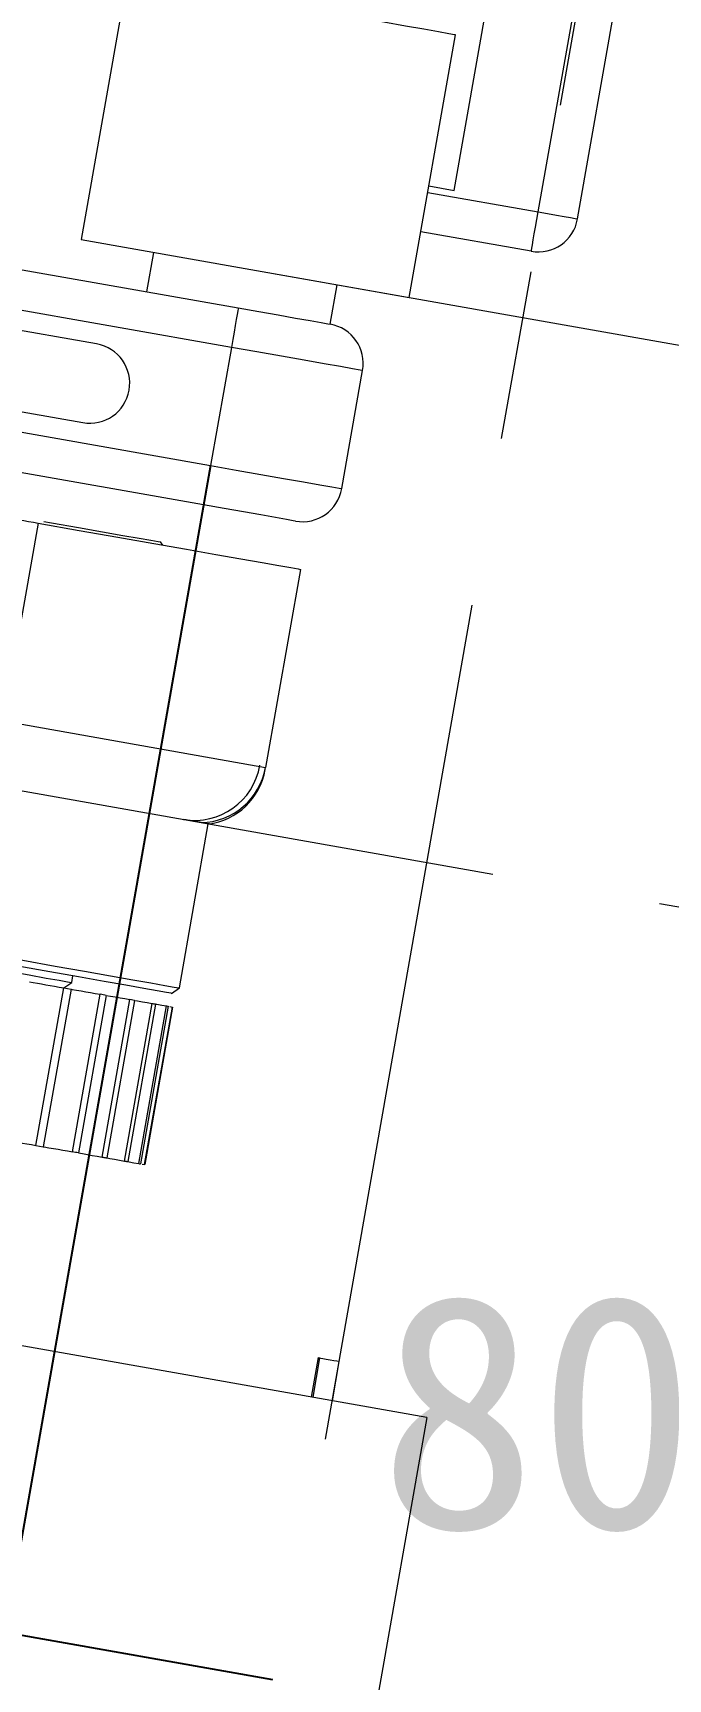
# Model space of a CAD drawing. Header units: millimetres. Extents: x 0 to 1189, y 0 to 841.
# Drawn here: x 932.52 to 942.05, y 585.13 to 609.82 of the extents above; entities that cross this region are included whole.
import ezdxf

# ---------------------------------------------------------------- set-up
doc = ezdxf.new("R2010")
doc.units = ezdxf.units.MM
doc.linetypes.add('CENTERX2', pattern=[20.32, 12.7, -2.54, 2.54, -2.54])
doc.layers.get('0').update_dxf_attribs({"lineweight": 18})
for name, color, linetype, lineweight in [('中心线层', 1, 'CENTERX2', 15), ('尺寸线层', 3, 'Continuous', 18), ('粗实线层', 7, 'Continuous', 15)]:
    doc.layers.add(name, color=color, linetype=linetype, lineweight=lineweight)
doc.dimstyles.new('ISO-25', dxfattribs={"dimtxt": 2.5, "dimasz": 2.5, "dimexe": 1.25, "dimexo": 0.625, "dimtad": 1, "dimtxsty": 'Standard', "dimcen": 2.5, "dimdle": 5, "dimadec": 0, "dimazin": 0, "dimtfac": 1, "dimtmove": 0, "dimatfit": 3, "dimfxl": 1, "dimarcsym": 0})

# ---------------------------------------------------------------- blocks, each defined once
blk = doc.blocks.new('*X33')
at = {"layer": '尺寸线层'}
for points in [[(920.481, 588.569), (920.245, 587.23), (916.345, 588.608)], [(928.202, 587.208), (927.966, 585.869), (932.102, 585.83)]]:
    blk.add_hatch(color=0, dxfattribs=at).paths.add_polyline_path(points, flags=0)
at = {"layer": '尺寸线层', "color": 0, "lineweight": -2}
for p, q in [((919.431, 606.112), (915.998, 586.639)), ((935.188, 603.333), (931.755, 583.86)), ((920.363, 587.9), (928.084, 586.538)), ((932.102, 585.83), (936.12, 585.121))]:
    blk.add_line(p, q, dxfattribs=at)
at = {"layer": '尺寸线层', "color": 0, "insert": (943.666, 588.689), "char_height": 3.5, "width": 24.08939, "attachment_point": 5}
blk.add_mtext('80,00', dxfattribs=at)

msp = doc.modelspace()

# ---------------------------------------------------------------- linework, layer by layer
at = {"color": 7, "linetype": 'Continuous', "lineweight": 15}
for p, q in [((938.845, 607.4611), (939.9911, 613.9608)), ((940.1055, 607.1373), (941.2863, 613.834)), ((940.6963, 607.0331), (941.8772, 613.7298)), ((933.9419, 610.6611), (933.2473, 606.7219)), ((938.1713, 605.8536), (938.8659, 609.7929)), ((919.8482, 608.4752), (935.6051, 605.6969)), ((935.5009, 605.106), (919.744, 607.8843)), ((938.4665, 607.5278), (938.845, 607.4611)), ((933.4792, 605.1578), (921.6615, 607.2416)), ((940.0013, 606.5464), (938.345, 606.8384)), ((934.3306, 606.5308), (934.2264, 605.94)), ((919.4314, 606.1117), (935.1883, 603.3333)), ((921.4531, 606.0598), (933.2708, 603.976)), ((936.9838, 605.4537), (937.088, 606.0446)), ((935.0842, 602.7424), (920.0901, 605.3863)), ((935.5009, 605.106), (935.1883, 603.3333)), ((937.158, 602.986), (937.4705, 604.7587)), ((932.6035, 602.469), (932.0825, 599.5146)), ((934.4702, 602.1399), (934.4378, 602.1862)), ((936.5383, 601.7752), (936.0139, 598.8013)), ((934.7202, 595.4955), (935.1543, 597.9575)), ((933.1049, 595.5773), (933.1222, 595.6758)), ((932.568, 593.1334), (932.9847, 595.4969)), ((933.0952, 595.4774), (932.6784, 593.1139)), ((932.9847, 595.4969), (933.0952, 595.4774)), ((932.989, 595.4962), (933.1049, 595.5773)), ((934.6044, 595.4144), (934.7202, 595.4955)), ((933.1145, 593.037), (933.5312, 595.4006)), ((933.6237, 595.3842), (933.2069, 593.0207)), ((933.5605, 592.9584), (933.9772, 595.3219)), ((934.0493, 595.3092), (933.6326, 592.9457)), ((933.895, 592.8994), (934.3117, 595.2629)), ((934.3617, 595.2541), (933.945, 592.8906)), ((934.0493, 595.3092), (933.9772, 595.3219)), ((934.1097, 592.8615), (934.5265, 595.2251)), ((934.5531, 595.2204), (934.1364, 592.8568)), ((934.1994, 592.8457), (934.6162, 595.2092)), ((934.6189, 595.2088), (934.2021, 592.8452)), ((934.5787, 595.2159), (934.6162, 595.2092)), ((932.568, 593.1334), (932.6784, 593.1139)), ((934.1619, 592.8523), (934.1994, 592.8457)), ((938.4345, 589.0527), (928.0294, 590.8874)), ((936.8016, 589.9499), (936.6974, 589.359)), ((936.8257, 589.9456), (936.7215, 589.3547)), ((937.0169, 589.3026), (937.1211, 589.8935)), ((938.4345, 589.0527), (936.0728, 575.6593))]:
    msp.add_line(p, q, dxfattribs=at)
at = {"color": 8, "linetype": 'Continuous', "lineweight": 15}
msp.add_line((938.4491, 607.4293), (940.1055, 607.1373), dxfattribs=at)
at = {"color": 7, "linetype": 'Continuous', "lineweight": 15}
for points in [[(938.8659, 609.7929), (938.8481, 609.796), (938.7623, 609.8111), (938.6081, 609.8383), (938.3899, 609.8768), (938.1139, 609.9254), (937.7884, 609.9829), (937.4226, 610.0473), (937.0272, 610.1171), (936.6137, 610.19), (936.1941, 610.2639), (935.7806, 610.3369), (935.3852, 610.4066), (935.0194, 610.4711), (934.6938, 610.5285), (934.4179, 610.5772), (934.1997, 610.6156), (934.0454, 610.6428), (933.9597, 610.6579), (933.9419, 610.6611)], [(940.0013, 606.5464), (940.0033, 606.5577), (940.0092, 606.5914), (940.0188, 606.6459), (940.0318, 606.7194), (940.0476, 606.809), (940.0656, 606.9111), (940.0851, 607.022), (940.1055, 607.1373)], [(935.6051, 605.6969), (935.6031, 605.6855), (935.5972, 605.6519), (935.5875, 605.5973), (935.5746, 605.5238), (935.5588, 605.4343), (935.5408, 605.3321), (935.5212, 605.2213), (935.5009, 605.106)], [(935.6051, 605.6969), (935.9119, 605.6428), (936.2033, 605.5914), (936.4647, 605.5453), (936.683, 605.5068), (936.8473, 605.4778), (936.9493, 605.4598), (936.9838, 605.4537)], [(935.6051, 605.6969), (935.9119, 605.6428), (936.2033, 605.5914), (936.4647, 605.5453), (936.683, 605.5068), (936.8473, 605.4778), (936.9493, 605.4598), (936.9838, 605.4537)], [(935.1883, 603.3333), (935.168, 603.218), (935.1485, 603.1072), (935.1305, 603.005), (935.1147, 602.9155), (935.1017, 602.842), (935.0921, 602.7874), (935.0862, 602.7538), (935.0842, 602.7424)], [(936.4629, 602.4993), (936.4283, 602.5054), (936.3264, 602.5234), (936.1621, 602.5523), (935.9438, 602.5909), (935.6824, 602.6369), (935.391, 602.6883), (935.0842, 602.7424)], [(932.6035, 602.469), (933.2181, 602.3607), (933.7981, 602.2584), (934.3367, 602.1634), (934.8278, 602.0768), (935.2656, 601.9996), (935.6449, 601.9327), (935.9615, 601.8769), (936.2116, 601.8328), (936.3924, 601.8009), (936.5017, 601.7817), (936.5383, 601.7752)], [(932.6854, 602.4952), (932.7996, 602.4751), (933.2088, 602.4029), (933.5692, 602.3394), (933.8738, 602.2857), (934.117, 602.2428), (934.2941, 602.2116), (934.4017, 602.1926), (934.4378, 602.1862)], [(935.0495, 597.976), (935.0242, 597.9805), (934.9966, 597.9853), (934.9668, 597.9906), (934.9346, 597.9963), (934.9003, 598.0023), (934.8636, 598.0088), (934.8248, 598.0157), (934.7837, 598.0229)], [(935.174, 597.9541), (935.1662, 597.9554), (935.1428, 597.9596), (935.1039, 597.9664), (935.0495, 597.976)], [(926.4501, 596.9538), (926.6326, 596.9216), (927.1582, 596.8289), (927.7156, 596.7306), (928.297, 596.6281), (928.8948, 596.5227), (929.5007, 596.4159), (930.1067, 596.309), (930.7044, 596.2036), (931.2859, 596.1011), (931.8432, 596.0028), (932.3689, 595.9101), (932.8558, 595.8243), (933.2973, 595.7464), (933.6874, 595.6776), (934.0209, 595.6188), (934.2933, 595.5708), (934.5009, 595.5342), (934.6409, 595.5095), (934.7114, 595.4971), (934.7202, 595.4955)], [(926.4154, 596.7568), (926.4317, 596.7539), (926.7408, 596.6994), (927.1029, 596.6356), (927.511, 596.5636), (927.9571, 596.485), (928.4327, 596.4011), (928.9283, 596.3137), (929.4344, 596.2245), (929.9411, 596.1351), (930.4386, 596.0474), (930.9171, 595.963), (931.3674, 595.8836), (931.7807, 595.8108), (932.149, 595.7458), (932.465, 595.6901), (932.7226, 595.6447)], [(934.6044, 595.4144), (934.5957, 595.4159), (934.5266, 595.4281), (934.3892, 595.4523), (934.1856, 595.4883), (933.9183, 595.5354), (933.591, 595.5931), (933.2083, 595.6606), (932.7751, 595.737), (932.2974, 595.8212), (931.7817, 595.9121), (931.2349, 596.0085), (930.6644, 596.1091), (930.0779, 596.2126), (929.4834, 596.3174), (928.8889, 596.4222), (928.3024, 596.5256), (927.7319, 596.6262), (927.1851, 596.7226), (926.6693, 596.8136), (926.4328, 596.8553)], [(932.4688, 595.5879), (932.5283, 595.5774), (932.5895, 595.5666), (932.6521, 595.5556), (932.7162, 595.5443), (932.7816, 595.5327), (932.8482, 595.521), (932.9159, 595.509), (932.9847, 595.4969)], [(932.7226, 595.6447), (932.9169, 595.6104), (933.044, 595.588), (933.1014, 595.5779), (933.1049, 595.5773)], [(933.0952, 595.4774), (933.1102, 595.4748), (933.1781, 595.4628), (933.2471, 595.4506), (933.317, 595.4383), (933.3877, 595.4259), (933.4592, 595.4133), (933.5312, 595.4006)], [(933.6237, 595.3842), (933.6845, 595.3735), (933.7571, 595.3607), (933.8302, 595.3478), (933.9036, 595.3349), (933.9772, 595.3219)], [(934.0527, 595.3086), (934.0912, 595.3018), (934.1649, 595.2888), (934.2384, 595.2759), (934.3117, 595.2629)], [(934.3117, 595.2629), (934.3182, 595.2618), (934.3246, 595.2607), (934.331, 595.2595), (934.3373, 595.2584), (934.3435, 595.2573), (934.3496, 595.2562), (934.3557, 595.2552), (934.3617, 595.2541)], [(934.3617, 595.2541), (934.3834, 595.2503), (934.4553, 595.2376), (934.5265, 595.2251)], [(932.052, 593.2244), (932.1116, 593.2139), (932.1727, 593.2031), (932.2354, 593.192), (932.2995, 593.1807), (932.3648, 593.1692), (932.4314, 593.1574), (932.4992, 593.1455), (932.568, 593.1334)], [(932.6784, 593.1139), (932.6934, 593.1113), (932.7614, 593.0993), (932.8303, 593.0871), (932.9002, 593.0748), (932.971, 593.0623), (933.0424, 593.0497), (933.1145, 593.037)], [(933.2069, 593.0207), (933.2677, 593.01), (933.3404, 592.9972), (933.4135, 592.9843), (933.4869, 592.9714), (933.5605, 592.9584)], [(933.5605, 592.9584), (933.5697, 592.9567), (933.5789, 592.9551), (933.588, 592.9535), (933.597, 592.9519), (933.606, 592.9504), (933.6149, 592.9488), (933.6238, 592.9472), (933.6326, 592.9457)], [(933.636, 592.9451), (933.6745, 592.9383), (933.7481, 592.9253), (933.8217, 592.9123), (933.895, 592.8994)], [(933.895, 592.8994), (933.9015, 592.8983), (933.9079, 592.8971), (933.9142, 592.896), (933.9205, 592.8949), (933.9267, 592.8938), (933.9329, 592.8927), (933.939, 592.8916), (933.945, 592.8906)], [(933.945, 592.8906), (933.9666, 592.8868), (934.0385, 592.8741), (934.1097, 592.8615)], [(936.8257, 589.9456), (936.8259, 589.9456), (936.8406, 589.943), (936.8755, 589.9368), (936.9253, 589.928), (936.9824, 589.918), (937.0381, 589.9082), (937.084, 589.9), (937.113, 589.8949), (937.1211, 589.8935)]]:
    msp.add_lwpolyline(points, dxfattribs=at)
at = {"color": 8, "linetype": 'Continuous', "lineweight": 15}
for points in [[(940.1055, 607.1373), (940.247, 607.1123), (940.3803, 607.0888), (940.4976, 607.0681), (940.592, 607.0515), (940.6582, 607.0398), (940.6921, 607.0338), (940.6963, 607.0331)], [(937.4705, 604.7587), (937.4327, 604.7653), (937.3206, 604.7851), (937.1386, 604.8172), (936.8936, 604.8604), (936.5952, 604.913), (936.2547, 604.9731), (935.8852, 605.0382), (935.5009, 605.106)], [(935.1883, 603.3333), (935.5726, 603.2656), (935.9421, 603.2004), (936.2826, 603.1404), (936.5811, 603.0877), (936.826, 603.0445), (937.008, 603.0124), (937.1201, 602.9927), (937.158, 602.986)]]:
    msp.add_lwpolyline(points, dxfattribs=at)
at = {"color": 7, "linetype": 'Continuous', "lineweight": 15}
for centre, radius, start, end in [((940.1055, 607.1373), 0.6, 260, 350), ((936.8796, 604.8629), 0.6, 350, 80), ((933.375, 604.5669), 0.6, 260, 80), ((936.5671, 603.0902), 0.6, 260, 350), ((934.9491, 599.002), 0.993, 260.41184, 350.40501), ((935.0299, 598.9751), 0.9993, 271.12462, 349.9805), ((935.0236, 598.9432), 1, 277.50814, 350.0519), ((926.2034, 553.6059), 42.4322, 79.92867, 80.05538), ((934.7559, 596.4492), 1.2454, 259.3861, 260.63155), ((934.5953, 595.0843), 0.1267, 79.2826, 80.51223), ((925.7866, 551.2423), 42.4322, 79.92867, 80.05538), ((934.3391, 594.0856), 1.2454, 259.3861, 260.63155), ((934.1786, 592.7208), 0.1267, 79.2826, 80.51223), ((937.2346, 592.335), 2.4242, 259.71011, 260.28769)]:
    msp.add_arc(centre, radius, start, end, dxfattribs=at)
msp.add_open_spline([(922.7084, 604.2138), (922.9772, 604.1664), (923.4898, 604.076), (924.1748, 603.9553), (924.7614, 603.8518), (925.267, 603.7627), (925.7386, 603.6795), (926.1666, 603.6041), (926.6053, 603.5267), (927.074, 603.444), (927.5871, 603.3536), (928.1575, 603.253), (928.8168, 603.1368), (929.5815, 603.0019), (930.4678, 602.8456), (931.4945, 602.6646), (932.2138, 602.5378), (932.6035, 602.469)], degree=3, knots=[0, 0, 0, 0, 0.9474113, 1.8070485, 2.5390155, 3.1067747, 3.5439106, 3.9541394, 4.3785896, 4.8320958, 5.2809878, 5.7893494, 6.3797847, 7.0764782, 7.9039549, 8.8864507, 10.0476753, 10.0476753, 10.0476753, 10.0476753], dxfattribs=at)
at = {"layer": '中心线层'}
for p, q in [((936.9112, 588.7288), (942.3074, 619.3403)), ((935.7093, 606.2877), (979.8355, 598.507)), ((926.9187, 599.4097), (966.3107, 592.4639))]:
    msp.add_line(p, q, dxfattribs=at)
at = {"layer": '粗实线层'}
for p, q in [((933.2473, 606.7219), (938.1713, 605.8536)), ((921.2452, 601.4255), (936.0139, 598.8013))]:
    msp.add_line(p, q, dxfattribs=at)

# ---------------------------------------------------------------- dimensions: what is measured, and where the dimension line sits
at = {"layer": '尺寸线层'}
dim = msp.add_linear_dim(base=(932.102, 585.8298), p1=(919.4314, 606.1117), p2=(935.1883, 603.3333), angle=350.00003, dimstyle='ISO-25', override={"dimtxt": 3.5, "dimasz": 4.08, "dimexe": 2, "dimexo": 0, "dimgap": 1.524, "dimtih": 1, "dimtoh": 1, "dimlfac": 5, "dimzin": 0, "dimsah": 1, "dimdle": 8.16, "dimadec": 2, "dimtolj": 1, "dimtzin": 8, "dimarcsym": 1}, dxfattribs=at)
dim.commit()
dim.dimension.update_dxf_attribs({"geometry": '*X33', "text_midpoint": (943.6664, 588.6886)})

doc.saveas('drawing.dxf')
